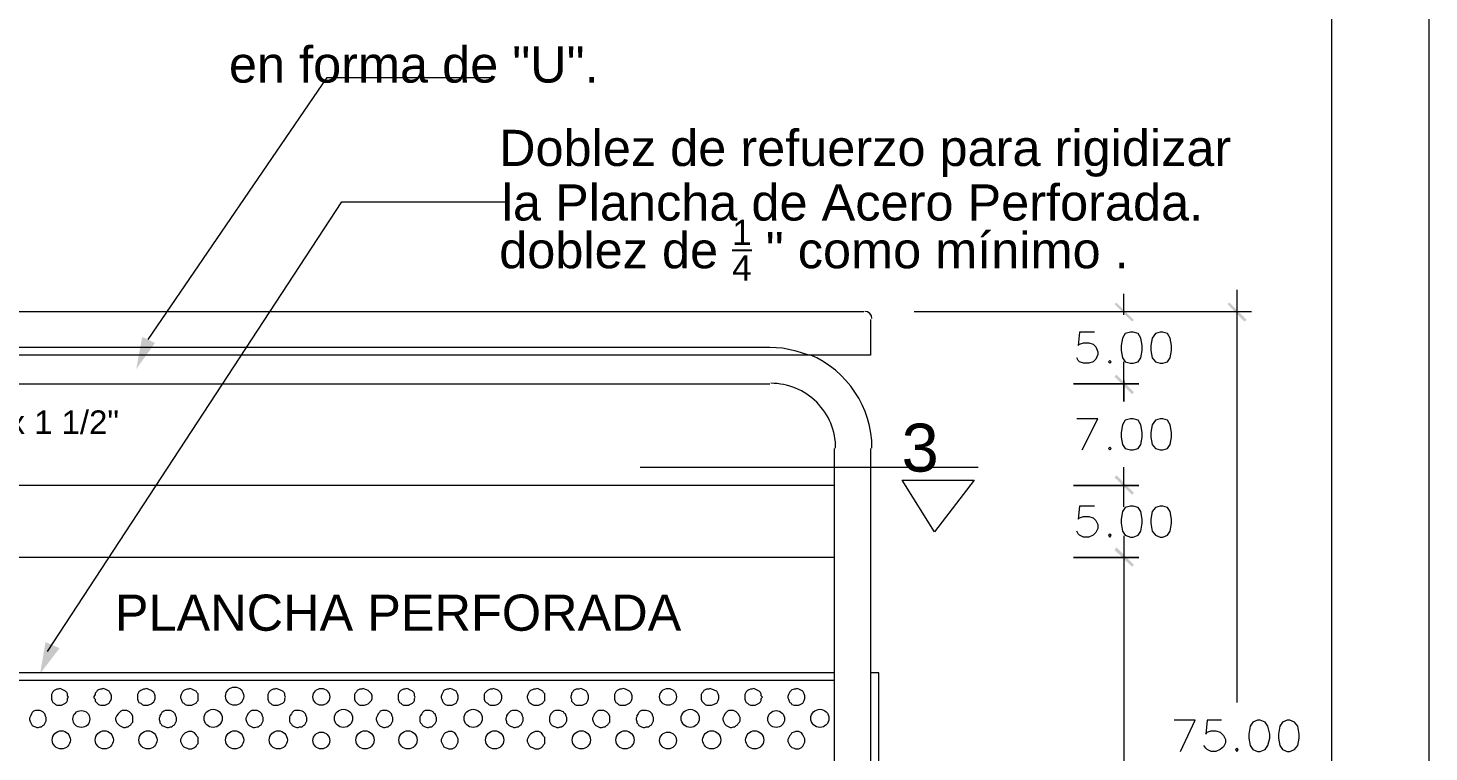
# Model space of a CAD drawing. Header units: inches. Extents: x 0.13 to 4.47, y 0.19 to 3.07.
# Drawn here: x 3.506 to 4.474, y 1.256 to 1.757 of the extents above; entities that cross this region are included whole.
import ezdxf

# ---------------------------------------------------------------- set-up
doc = ezdxf.new("R2010")
doc.units = ezdxf.units.IN
doc.header["$MEASUREMENT"] = 0
for name, color, linetype in [('PDF_PDF5_PDF12_PDF11_0', 7, 'Continuous'), ('PDF_PDF5_PDF12_PDF11_cotas', 7, 'Continuous'), ('PDF_PDF5_PDF12_PDF11_MESA', 7, 'Continuous'), ('PDF_PDF5_PDF12_PDF11_PIEZAS', 7, 'Continuous'), ('PDF_PDF5_PDF12_PDF11_PROYECCION 2', 7, 'Continuous'), ('PDF_Texto', 7, 'Continuous')]:
    doc.layers.add(name, color=color, linetype=linetype)
doc.styles.add('PDF Arial', font='arial.ttf')

msp = doc.modelspace()

# ---------------------------------------------------------------- linework, layer by layer
at = {"layer": 'PDF_PDF5_PDF12_PDF11_0', "lineweight": 5}
for points in [[(3.58919, 1.54134), (3.71272, 1.72246), (3.82604, 1.72246)], [(3.51953, 1.32586), (3.72294, 1.63655), (3.83625, 1.63655)], [(4.2635, 1.55853), (4.2635, 1.56085), (4.2635, 1.57292)], [(4.34152, 1.57571), (4.34152, 1.29057)], [(2.89491, 1.56085), (4.08378, 1.56085)], [(4.11861, 1.56085), (4.35174, 1.56085)], [(4.22867, 1.56085), (4.27372, 1.56085)], [(4.08842, 1.55528), (4.08842, 1.53066), (2.89027, 1.53066), (2.89027, 1.55528)], [(4.0457, 1.53066), (4.03687, 1.53345), (4.02759, 1.53531), (4.01876, 1.53577), (2.95993, 1.53577), (2.95111, 1.53531), (2.94182, 1.53345), (2.93346, 1.53066)], [(4.2635, 1.51302), (4.2635, 1.51069), (4.2635, 1.49862), (4.2635, 1.52602)], [(2.95993, 1.51069), (4.01876, 1.51069)], [(4.27372, 1.51069), (4.22867, 1.51069), (4.27372, 1.51069)], [(4.08842, 1.46611), (4.08842, 0.81177), (4.06335, 0.81177), (4.06335, 1.46611)], [(4.2635, 1.42571), (4.2635, 1.45311)], [(4.2635, 1.43871), (4.2635, 1.44057), (4.2635, 1.45264)], [(4.06335, 1.44057), (2.91581, 1.44057)], [(4.27372, 1.44057), (4.22867, 1.44057), (4.27372, 1.44057)], [(4.2635, 1.40574), (4.2635, 1.18608)], [(4.06335, 1.39088), (3.29476, 1.39088)], [(4.27372, 1.39088), (4.22867, 1.39088), (4.27372, 1.39088)], [(4.2635, 1.39274), (4.2635, 1.39088), (4.2635, 1.3788)]]:
    msp.add_lwpolyline(points, dxfattribs=at)
at = {"layer": 'PDF_PDF5_PDF12_PDF11_0', "lineweight": 13}
for points in [[(4.24307, 1.54645), (4.23285, 1.54645), (4.23192, 1.53716), (4.23285, 1.53809), (4.23564, 1.53902), (4.23935, 1.53902), (4.24214, 1.53809), (4.244, 1.53624), (4.24539, 1.53298), (4.24539, 1.53113), (4.244, 1.52788), (4.24214, 1.52602), (4.23935, 1.52509), (4.23564, 1.52509), (4.23285, 1.52602), (4.23192, 1.52695), (4.23099, 1.5288)], [(4.23471, 1.46518), (4.24539, 1.48654), (4.23099, 1.48654)], [(4.24307, 1.42617), (4.23285, 1.42617), (4.23192, 1.41735), (4.23285, 1.41828), (4.23564, 1.41921), (4.23935, 1.41921), (4.24214, 1.41828), (4.244, 1.41642), (4.24539, 1.41363), (4.24539, 1.41085), (4.244, 1.40806), (4.24214, 1.4062), (4.23935, 1.40481), (4.23564, 1.40481), (4.23285, 1.4062), (4.23192, 1.40713), (4.23099, 1.40899)], [(4.30251, 1.25667), (4.31273, 1.27849), (4.29833, 1.27849)], [(4.33084, 1.27849), (4.32109, 1.27849), (4.32016, 1.26874), (4.32109, 1.27013), (4.32387, 1.27106), (4.32712, 1.27106), (4.32991, 1.27013), (4.33223, 1.26781), (4.33363, 1.26503), (4.33363, 1.2627), (4.33223, 1.25992), (4.32991, 1.25806), (4.32712, 1.25667), (4.32387, 1.25667), (4.32109, 1.25806), (4.32016, 1.25899), (4.31877, 1.26085)]]:
    msp.add_lwpolyline(points, dxfattribs=at)
for points in [[(4.26815, 1.54645), (4.26443, 1.54552), (4.26257, 1.54227), (4.26164, 1.53716), (4.26164, 1.53391), (4.26257, 1.5288), (4.26443, 1.52602), (4.26815, 1.52509), (4.27, 1.52509), (4.27325, 1.52602), (4.27511, 1.5288), (4.27604, 1.53391), (4.27604, 1.53716), (4.27511, 1.54227), (4.27325, 1.54552), (4.27, 1.54645)], [(4.28858, 1.54645), (4.28533, 1.54552), (4.28301, 1.54227), (4.28208, 1.53716), (4.28208, 1.53391), (4.28301, 1.5288), (4.28533, 1.52602), (4.28858, 1.52509), (4.29044, 1.52509), (4.29369, 1.52602), (4.29555, 1.5288), (4.29647, 1.53391), (4.29647, 1.53716), (4.29555, 1.54227), (4.29369, 1.54552), (4.29044, 1.54645)], [(4.25375, 1.52695), (4.25282, 1.52602), (4.25375, 1.52509), (4.25468, 1.52602)], [(4.26815, 1.48654), (4.26443, 1.48562), (4.26257, 1.48236), (4.26164, 1.47726), (4.26164, 1.47401), (4.26257, 1.4689), (4.26443, 1.46611), (4.26815, 1.46518), (4.27, 1.46518), (4.27325, 1.46611), (4.27511, 1.4689), (4.27604, 1.47401), (4.27604, 1.47726), (4.27511, 1.48236), (4.27325, 1.48562), (4.27, 1.48654)], [(4.28858, 1.48654), (4.28533, 1.48562), (4.28301, 1.48236), (4.28208, 1.47726), (4.28208, 1.47401), (4.28301, 1.4689), (4.28533, 1.46611), (4.28858, 1.46518), (4.29044, 1.46518), (4.29369, 1.46611), (4.29555, 1.4689), (4.29647, 1.47401), (4.29647, 1.47726), (4.29555, 1.48236), (4.29369, 1.48562), (4.29044, 1.48654)], [(4.25375, 1.46704), (4.25282, 1.46611), (4.25375, 1.46518), (4.25468, 1.46611)], [(4.26815, 1.42617), (4.26443, 1.42524), (4.26257, 1.42246), (4.26164, 1.41735), (4.26164, 1.41456), (4.26257, 1.40899), (4.26443, 1.4062), (4.26815, 1.40481), (4.27, 1.40481), (4.27325, 1.4062), (4.27511, 1.40899), (4.27604, 1.41456), (4.27604, 1.41735), (4.27511, 1.42246), (4.27325, 1.42524), (4.27, 1.42617)], [(4.28858, 1.42617), (4.28533, 1.42524), (4.28301, 1.42246), (4.28208, 1.41735), (4.28208, 1.41456), (4.28301, 1.40899), (4.28533, 1.4062), (4.28858, 1.40481), (4.29044, 1.40481), (4.29369, 1.4062), (4.29555, 1.40899), (4.29647, 1.41456), (4.29647, 1.41735), (4.29555, 1.42246), (4.29369, 1.42524), (4.29044, 1.42617)], [(4.25375, 1.40713), (4.25282, 1.4062), (4.25375, 1.40481), (4.25468, 1.4062)], [(4.35592, 1.27849), (4.35267, 1.2771), (4.35081, 1.27431), (4.34988, 1.26874), (4.34988, 1.26595), (4.35081, 1.26085), (4.35267, 1.25806), (4.35592, 1.25667), (4.35777, 1.25667), (4.36103, 1.25806), (4.36288, 1.26085), (4.36428, 1.26595), (4.36428, 1.26874), (4.36288, 1.27431), (4.36103, 1.2771), (4.35777, 1.27849)], [(4.37635, 1.27849), (4.3731, 1.2771), (4.37124, 1.27431), (4.37031, 1.26874), (4.37031, 1.26595), (4.37124, 1.26085), (4.3731, 1.25806), (4.37635, 1.25667), (4.37821, 1.25667), (4.38146, 1.25806), (4.38378, 1.26085), (4.38471, 1.26595), (4.38471, 1.26874), (4.38378, 1.27431), (4.38146, 1.2771), (4.37821, 1.27849)], [(4.34152, 1.25899), (4.34059, 1.25806), (4.34152, 1.25667), (4.34245, 1.25806)]]:
    msp.add_lwpolyline(points, close=True, dxfattribs=at)
at = {"layer": 'PDF_PDF5_PDF12_PDF11_0', "lineweight": 5}
msp.add_lwpolyline([(4.11025, 1.44428), (4.15994, 1.44428), (4.13254, 1.40853)], close=True, dxfattribs=at)
for centre, radius, start, end in [((4.08448, 1.55597), 0.00488, 0.00028, 89.99972), ((4.01946, 1.46634), 0.06989, 359.99981, 67.34648), ((4.01946, 1.46634), 0.04481, 359.99987, 90.00013)]:
    msp.add_arc(centre, radius, start, end, dxfattribs=at)
at = {"layer": 'PDF_PDF5_PDF12_PDF11_0', "transparency": 33554559}
for points in [[(4.25839, 1.56689), (4.257, 1.56596), (4.27047, 1.55481)], [(4.257, 1.56596), (4.27047, 1.55481), (4.26907, 1.55388)], [(4.34849, 1.55481), (4.33502, 1.56596), (4.33641, 1.56689)], [(4.34663, 1.55388), (4.34849, 1.55481), (4.33502, 1.56596)], [(3.59384, 1.53902), (3.58083, 1.52091), (3.58501, 1.5432)], [(4.27047, 1.50512), (4.257, 1.5158), (4.25839, 1.51719)], [(4.27047, 1.50512), (4.257, 1.5158), (4.25839, 1.51719)], [(4.26907, 1.50373), (4.27047, 1.50512), (4.257, 1.5158)], [(4.26907, 1.50373), (4.27047, 1.50512), (4.257, 1.5158)], [(4.25839, 1.44753), (4.257, 1.44614), (4.27047, 1.43546)], [(4.25839, 1.44753), (4.257, 1.44614), (4.27047, 1.43546)], [(4.257, 1.44614), (4.27047, 1.43546), (4.26907, 1.43407)], [(4.257, 1.44614), (4.27047, 1.43546), (4.26907, 1.43407)], [(4.27047, 1.38577), (4.257, 1.39599), (4.25839, 1.39784)], [(4.27047, 1.38577), (4.257, 1.39599), (4.25839, 1.39784)], [(4.26907, 1.38438), (4.27047, 1.38577), (4.257, 1.39599)], [(4.26907, 1.38438), (4.27047, 1.38577), (4.257, 1.39599)], [(3.52789, 1.32818), (3.51442, 1.31054), (3.51814, 1.33236)]]:
    msp.add_solid(points, dxfattribs=at)
at = {"layer": 'PDF_PDF5_PDF12_PDF11_cotas', "lineweight": 5}
msp.add_lwpolyline([(0.19814, 3.00281), (4.407, 3.00281), (4.407, 0.2531), (0.19814, 0.2531)], close=True, dxfattribs=at)
at = {"layer": 'PDF_PDF5_PDF12_PDF11_MESA', "lineweight": 5}
msp.add_lwpolyline([(3.92913, 1.45311), (4.16273, 1.45311)], dxfattribs=at)
at = {"layer": 'PDF_PDF5_PDF12_PDF11_PIEZAS', "lineweight": 5}
msp.add_lwpolyline([(4.47434, 3.07015), (4.47434, 0.18576), (0.13081, 0.18576), (0.13081, 3.07015)], close=True, dxfattribs=at)
at = {"layer": 'PDF_PDF5_PDF12_PDF11_PROYECCION 2', "lineweight": 5}
for points in [[(4.06335, 1.311), (3.29476, 1.311)], [(4.08842, 1.00682), (4.094, 1.00682), (4.094, 1.311), (4.08842, 1.311)], [(4.06335, 1.30589), (3.29476, 1.30589)]]:
    msp.add_lwpolyline(points, dxfattribs=at)
for points in [[(3.53393, 1.29428), (3.53346, 1.29521), (3.53346, 1.2966), (3.533, 1.29753), (3.53207, 1.29846), (3.53114, 1.29893), (3.53021, 1.29939), (3.52929, 1.29986), (3.52836, 1.30032), (3.52696, 1.29986), (3.52603, 1.29986), (3.52511, 1.29939), (3.52418, 1.29893), (3.52325, 1.298), (3.52278, 1.29707), (3.52232, 1.29614), (3.52232, 1.29475), (3.52232, 1.29382), (3.52232, 1.29289), (3.52278, 1.2915), (3.52325, 1.29057), (3.52418, 1.2901), (3.52511, 1.28917), (3.52603, 1.28871), (3.52696, 1.28871), (3.52836, 1.28871), (3.52929, 1.28871), (3.53021, 1.28917), (3.53114, 1.28964), (3.53207, 1.2901), (3.533, 1.29103), (3.53346, 1.29196), (3.53346, 1.29335)], [(3.56365, 1.29428), (3.56365, 1.29521), (3.56319, 1.2966), (3.56272, 1.29753), (3.56226, 1.29846), (3.56133, 1.29893), (3.5604, 1.29939), (3.55947, 1.29986), (3.55808, 1.30032), (3.55715, 1.29986), (3.55622, 1.29986), (3.55483, 1.29939), (3.5539, 1.29893), (3.55343, 1.298), (3.55251, 1.29707), (3.55251, 1.29614), (3.55158, 1.29475), (3.55158, 1.29382), (3.55251, 1.29289), (3.55251, 1.2915), (3.55343, 1.29057), (3.5539, 1.2901), (3.55483, 1.28917), (3.55622, 1.28871), (3.55715, 1.28871), (3.55808, 1.28871), (3.55947, 1.28871), (3.5604, 1.28917), (3.56133, 1.28964), (3.56226, 1.2901), (3.56272, 1.29103), (3.56319, 1.29196), (3.56365, 1.29335)], [(3.59384, 1.29428), (3.59384, 1.29521), (3.59337, 1.2966), (3.59291, 1.29753), (3.59198, 1.29846), (3.59151, 1.29893), (3.59012, 1.29939), (3.58919, 1.29986), (3.58826, 1.30032), (3.58687, 1.29986), (3.58594, 1.29986), (3.58501, 1.29939), (3.58408, 1.29893), (3.58269, 1.298), (3.58223, 1.29707), (3.58176, 1.29614), (3.58176, 1.29475), (3.58176, 1.29382), (3.58176, 1.29289), (3.58223, 1.2915), (3.58269, 1.29057), (3.58408, 1.2901), (3.58501, 1.28917), (3.58594, 1.28871), (3.58687, 1.28871), (3.58826, 1.28871), (3.58919, 1.28871), (3.59012, 1.28917), (3.59151, 1.28964), (3.59198, 1.2901), (3.59291, 1.29103), (3.59337, 1.29196), (3.59384, 1.29335)], [(3.62356, 1.29428), (3.62356, 1.29521), (3.62356, 1.2966), (3.62263, 1.29753), (3.62217, 1.29846), (3.62124, 1.29893), (3.62031, 1.29939), (3.61938, 1.29986), (3.61799, 1.30032), (3.61706, 1.29986), (3.61613, 1.29986), (3.61473, 1.29939), (3.61381, 1.29893), (3.61288, 1.298), (3.61241, 1.29707), (3.61195, 1.29614), (3.61148, 1.29475), (3.61148, 1.29382), (3.61195, 1.29289), (3.61241, 1.2915), (3.61288, 1.29057), (3.61381, 1.2901), (3.61473, 1.28917), (3.61613, 1.28871), (3.61706, 1.28871), (3.61799, 1.28871), (3.61938, 1.28871), (3.62031, 1.28917), (3.62124, 1.28964), (3.62217, 1.2901), (3.62263, 1.29103), (3.62356, 1.29196), (3.62356, 1.29335)], [(3.68393, 1.29428), (3.68347, 1.29521), (3.68347, 1.2966), (3.683, 1.29753), (3.68207, 1.29846), (3.68114, 1.29893), (3.68022, 1.29939), (3.67882, 1.29986), (3.67789, 1.30032), (3.6765, 1.29986), (3.67557, 1.29986), (3.67464, 1.29939), (3.67371, 1.29893), (3.67278, 1.298), (3.67232, 1.29707), (3.67186, 1.29614), (3.67186, 1.29475), (3.67186, 1.29382), (3.67186, 1.29289), (3.67232, 1.2915), (3.67278, 1.29057), (3.67371, 1.2901), (3.67464, 1.28917), (3.67557, 1.28871), (3.6765, 1.28871), (3.67789, 1.28871), (3.67882, 1.28871), (3.68022, 1.28917), (3.68114, 1.28964), (3.68207, 1.2901), (3.683, 1.29103), (3.68347, 1.29196), (3.68347, 1.29335)], [(3.74384, 1.29428), (3.74384, 1.29521), (3.74337, 1.2966), (3.74244, 1.29753), (3.74152, 1.29846), (3.74105, 1.29893), (3.74012, 1.29939), (3.73873, 1.29986), (3.7378, 1.30032), (3.73687, 1.29986), (3.73548, 1.29986), (3.73455, 1.29939), (3.73362, 1.29893), (3.73316, 1.298), (3.73223, 1.29707), (3.73176, 1.29614), (3.73176, 1.29475), (3.73176, 1.29382), (3.73176, 1.29289), (3.73223, 1.2915), (3.73316, 1.29057), (3.73362, 1.2901), (3.73455, 1.28917), (3.73548, 1.28871), (3.73687, 1.28871), (3.7378, 1.28871), (3.73873, 1.28871), (3.74012, 1.28917), (3.74105, 1.28964), (3.74152, 1.2901), (3.74244, 1.29103), (3.74337, 1.29196), (3.74384, 1.29335)], [(3.77356, 1.29428), (3.7731, 1.29521), (3.7731, 1.2966), (3.77263, 1.29753), (3.7717, 1.29846), (3.77077, 1.29893), (3.76984, 1.29939), (3.76892, 1.29986), (3.76799, 1.30032), (3.76659, 1.29986), (3.76566, 1.29986), (3.76474, 1.29939), (3.76381, 1.29893), (3.76288, 1.298), (3.76241, 1.29707), (3.76195, 1.29614), (3.76195, 1.29475), (3.76195, 1.29382), (3.76195, 1.29289), (3.76241, 1.2915), (3.76288, 1.29057), (3.76381, 1.2901), (3.76474, 1.28917), (3.76566, 1.28871), (3.76659, 1.28871), (3.76799, 1.28871), (3.76892, 1.28871), (3.76984, 1.28917), (3.77077, 1.28964), (3.7717, 1.2901), (3.77263, 1.29103), (3.7731, 1.29196), (3.7731, 1.29335)], [(3.80328, 1.29428), (3.80328, 1.29521), (3.80282, 1.2966), (3.80235, 1.29753), (3.80189, 1.29846), (3.80096, 1.29893), (3.80003, 1.29939), (3.7991, 1.29986), (3.79771, 1.30032), (3.79678, 1.29986), (3.79585, 1.29986), (3.79446, 1.29939), (3.79353, 1.29893), (3.79306, 1.298), (3.7926, 1.29707), (3.79214, 1.29614), (3.79167, 1.29475), (3.79167, 1.29382), (3.79214, 1.29289), (3.7926, 1.2915), (3.79306, 1.29057), (3.79353, 1.2901), (3.79446, 1.28917), (3.79585, 1.28871), (3.79678, 1.28871), (3.79771, 1.28871), (3.7991, 1.28871), (3.80003, 1.28917), (3.80096, 1.28964), (3.80189, 1.2901), (3.80235, 1.29103), (3.80282, 1.29196), (3.80328, 1.29335)], [(3.83347, 1.29428), (3.83347, 1.29521), (3.833, 1.2966), (3.83254, 1.29753), (3.83161, 1.29846), (3.83115, 1.29893), (3.83022, 1.29939), (3.82882, 1.29986), (3.82789, 1.30032), (3.82697, 1.29986), (3.82557, 1.29986), (3.82464, 1.29939), (3.82371, 1.29893), (3.82279, 1.298), (3.82186, 1.29707), (3.82139, 1.29614), (3.82139, 1.29475), (3.82139, 1.29382), (3.82139, 1.29289), (3.82186, 1.2915), (3.82279, 1.29057), (3.82371, 1.2901), (3.82464, 1.28917), (3.82557, 1.28871), (3.82697, 1.28871), (3.82789, 1.28871), (3.82882, 1.28871), (3.83022, 1.28917), (3.83115, 1.28964), (3.83161, 1.2901), (3.83254, 1.29103), (3.833, 1.29196), (3.83347, 1.29335)], [(3.86319, 1.29428), (3.86319, 1.29521), (3.86319, 1.2966), (3.86226, 1.29753), (3.8618, 1.29846), (3.86087, 1.29893), (3.85994, 1.29939), (3.85901, 1.29986), (3.85808, 1.30032), (3.85669, 1.29986), (3.85576, 1.29986), (3.85483, 1.29939), (3.85344, 1.29893), (3.85251, 1.298), (3.85204, 1.29707), (3.85158, 1.29614), (3.85111, 1.29475), (3.85111, 1.29382), (3.85158, 1.29289), (3.85204, 1.2915), (3.85251, 1.29057), (3.85344, 1.2901), (3.85483, 1.28917), (3.85576, 1.28871), (3.85669, 1.28871), (3.85808, 1.28871), (3.85901, 1.28871), (3.85994, 1.28917), (3.86087, 1.28964), (3.8618, 1.2901), (3.86226, 1.29103), (3.86319, 1.29196), (3.86319, 1.29335)], [(3.89337, 1.29428), (3.89337, 1.29521), (3.89291, 1.2966), (3.89245, 1.29753), (3.89198, 1.29846), (3.89105, 1.29893), (3.89012, 1.29939), (3.8892, 1.29986), (3.8878, 1.30032), (3.88687, 1.29986), (3.88502, 1.29986), (3.88409, 1.29939), (3.88316, 1.29893), (3.88269, 1.298), (3.88176, 1.29707), (3.88176, 1.29614), (3.8813, 1.29475), (3.8813, 1.29382), (3.88176, 1.29289), (3.88176, 1.2915), (3.88269, 1.29057), (3.88316, 1.2901), (3.88409, 1.28917), (3.88502, 1.28871), (3.88687, 1.28871), (3.8878, 1.28871), (3.8892, 1.28871), (3.89012, 1.28917), (3.89105, 1.28964), (3.89198, 1.2901), (3.89245, 1.29103), (3.89291, 1.29196), (3.89337, 1.29335)], [(3.92356, 1.29428), (3.92356, 1.29521), (3.9231, 1.2966), (3.92263, 1.29753), (3.9217, 1.29846), (3.92077, 1.29893), (3.91985, 1.29939), (3.91892, 1.29986), (3.91752, 1.30032), (3.91613, 1.29986), (3.9152, 1.29986), (3.91427, 1.29939), (3.91334, 1.29893), (3.91242, 1.298), (3.91195, 1.29707), (3.91149, 1.29614), (3.91149, 1.29475), (3.91149, 1.29382), (3.91149, 1.29289), (3.91195, 1.2915), (3.91242, 1.29057), (3.91334, 1.2901), (3.91427, 1.28917), (3.9152, 1.28871), (3.91613, 1.28871), (3.91752, 1.28871), (3.91892, 1.28871), (3.91985, 1.28917), (3.92077, 1.28964), (3.9217, 1.2901), (3.92263, 1.29103), (3.9231, 1.29196), (3.92356, 1.29335)], [(3.98347, 1.29428), (3.98347, 1.29521), (3.983, 1.2966), (3.98254, 1.29753), (3.98208, 1.29846), (3.98068, 1.29893), (3.97975, 1.29939), (3.97836, 1.29986), (3.97743, 1.30032), (3.9765, 1.29986), (3.97511, 1.29986), (3.97418, 1.29939), (3.97325, 1.29893), (3.97279, 1.298), (3.97186, 1.29707), (3.97139, 1.29614), (3.97139, 1.29475), (3.97139, 1.29382), (3.97139, 1.29289), (3.97186, 1.2915), (3.97279, 1.29057), (3.97325, 1.2901), (3.97418, 1.28917), (3.97511, 1.28871), (3.9765, 1.28871), (3.97743, 1.28871), (3.97836, 1.28871), (3.97975, 1.28917), (3.98068, 1.28964), (3.98208, 1.2901), (3.98254, 1.29103), (3.983, 1.29196), (3.98347, 1.29335)], [(4.01365, 1.29428), (4.01273, 1.29521), (4.01273, 1.2966), (4.01226, 1.29753), (4.01133, 1.29846), (4.0104, 1.29893), (4.00947, 1.29939), (4.00855, 1.29986), (4.00762, 1.30032), (4.00622, 1.29986), (4.0053, 1.29986), (4.00437, 1.29939), (4.00344, 1.29893), (4.00251, 1.298), (4.00204, 1.29707), (4.00158, 1.29614), (4.00158, 1.29475), (4.00158, 1.29382), (4.00158, 1.29289), (4.00204, 1.2915), (4.00251, 1.29057), (4.00344, 1.2901), (4.00437, 1.28917), (4.0053, 1.28871), (4.00622, 1.28871), (4.00762, 1.28871), (4.00855, 1.28871), (4.00947, 1.28917), (4.0104, 1.28964), (4.01133, 1.2901), (4.01226, 1.29103), (4.01273, 1.29196), (4.01273, 1.29335)], [(4.04291, 1.29428), (4.04291, 1.29521), (4.04245, 1.2966), (4.04198, 1.29753), (4.04152, 1.29846), (4.04059, 1.29893), (4.03966, 1.29939), (4.03873, 1.29986), (4.03734, 1.30032), (4.03641, 1.29986), (4.03548, 1.29986), (4.03409, 1.29939), (4.03362, 1.29893), (4.03269, 1.298), (4.03223, 1.29707), (4.03177, 1.29614), (4.0313, 1.29475), (4.0313, 1.29382), (4.03177, 1.29289), (4.03223, 1.2915), (4.03269, 1.29057), (4.03362, 1.2901), (4.03409, 1.28917), (4.03548, 1.28871), (4.03641, 1.28871), (4.03734, 1.28871), (4.03873, 1.28871), (4.03966, 1.28917), (4.04059, 1.28964), (4.04152, 1.2901), (4.04198, 1.29103), (4.04245, 1.29196), (4.04291, 1.29335)], [(3.5186, 1.27942), (3.5186, 1.28035), (3.51814, 1.28128), (3.51768, 1.28267), (3.51721, 1.28314), (3.51628, 1.28407), (3.51535, 1.28453), (3.51442, 1.28499), (3.51303, 1.28499), (3.5121, 1.28499), (3.51117, 1.28499), (3.50978, 1.28453), (3.50885, 1.2836), (3.50839, 1.28267), (3.50792, 1.28174), (3.50746, 1.28082), (3.50699, 1.27989), (3.50699, 1.27896), (3.50746, 1.27756), (3.50792, 1.27664), (3.50839, 1.27571), (3.50885, 1.27478), (3.50978, 1.27431), (3.51117, 1.27385), (3.5121, 1.27338), (3.51303, 1.27338), (3.51442, 1.27385), (3.51535, 1.27385), (3.51628, 1.27478), (3.51721, 1.27524), (3.51768, 1.27617), (3.51814, 1.2771), (3.5186, 1.27803)], [(3.57851, 1.27942), (3.57851, 1.28035), (3.57851, 1.28128), (3.57758, 1.28267), (3.57712, 1.28314), (3.57619, 1.28407), (3.57526, 1.28453), (3.57433, 1.28499), (3.5734, 1.28499), (3.57201, 1.28499), (3.57108, 1.28499), (3.57015, 1.28453), (3.56922, 1.2836), (3.56829, 1.28267), (3.56737, 1.28174), (3.5669, 1.28082), (3.56644, 1.27989), (3.56644, 1.27896), (3.5669, 1.27756), (3.56737, 1.27664), (3.56829, 1.27571), (3.56922, 1.27478), (3.57015, 1.27431), (3.57108, 1.27385), (3.57201, 1.27338), (3.5734, 1.27338), (3.57433, 1.27385), (3.57526, 1.27385), (3.57619, 1.27478), (3.57712, 1.27524), (3.57758, 1.27617), (3.57851, 1.2771), (3.57851, 1.27803)], [(3.6087, 1.27942), (3.6087, 1.28035), (3.60823, 1.28128), (3.60777, 1.28267), (3.6073, 1.28314), (3.60638, 1.28407), (3.60545, 1.28453), (3.60452, 1.28499), (3.60312, 1.28499), (3.6022, 1.28499), (3.6008, 1.28499), (3.59987, 1.28453), (3.59848, 1.2836), (3.59802, 1.28267), (3.59709, 1.28174), (3.59709, 1.28082), (3.59662, 1.27989), (3.59662, 1.27896), (3.59709, 1.27756), (3.59709, 1.27664), (3.59802, 1.27571), (3.59848, 1.27478), (3.59987, 1.27431), (3.6008, 1.27385), (3.6022, 1.27338), (3.60312, 1.27338), (3.60452, 1.27385), (3.60545, 1.27385), (3.60638, 1.27478), (3.6073, 1.27524), (3.60777, 1.27617), (3.60823, 1.2771), (3.6087, 1.27803)], [(3.66861, 1.27942), (3.66861, 1.28035), (3.66814, 1.28128), (3.66768, 1.28267), (3.66721, 1.28314), (3.66628, 1.28407), (3.66535, 1.28453), (3.66443, 1.28499), (3.66257, 1.28499), (3.66164, 1.28499), (3.66071, 1.28499), (3.65978, 1.28453), (3.65885, 1.2836), (3.65792, 1.28267), (3.65746, 1.28174), (3.657, 1.28082), (3.65653, 1.27989), (3.65653, 1.27896), (3.657, 1.27756), (3.65746, 1.27664), (3.65792, 1.27571), (3.65885, 1.27478), (3.65978, 1.27431), (3.66071, 1.27385), (3.66164, 1.27338), (3.66257, 1.27338), (3.66443, 1.27385), (3.66535, 1.27385), (3.66628, 1.27478), (3.66721, 1.27524), (3.66768, 1.27617), (3.66814, 1.2771), (3.66861, 1.27803)], [(3.69879, 1.27942), (3.69879, 1.28035), (3.69833, 1.28128), (3.69786, 1.28267), (3.6974, 1.28314), (3.69647, 1.28407), (3.69554, 1.28453), (3.69368, 1.28499), (3.69275, 1.28499), (3.69183, 1.28499), (3.69043, 1.28499), (3.6895, 1.28453), (3.68857, 1.2836), (3.68811, 1.28267), (3.68718, 1.28174), (3.68672, 1.28082), (3.68672, 1.27989), (3.68672, 1.27896), (3.68672, 1.27756), (3.68718, 1.27664), (3.68811, 1.27571), (3.68857, 1.27478), (3.6895, 1.27431), (3.69043, 1.27385), (3.69183, 1.27338), (3.69275, 1.27338), (3.69368, 1.27385), (3.69554, 1.27385), (3.69647, 1.27478), (3.6974, 1.27524), (3.69786, 1.27617), (3.69833, 1.2771), (3.69879, 1.27803)], [(3.75823, 1.27942), (3.75823, 1.28035), (3.75777, 1.28128), (3.75731, 1.28267), (3.75684, 1.28314), (3.75591, 1.28407), (3.75498, 1.28453), (3.75405, 1.28499), (3.75266, 1.28499), (3.75173, 1.28499), (3.7508, 1.28499), (3.74941, 1.28453), (3.74895, 1.2836), (3.74802, 1.28267), (3.74755, 1.28174), (3.74709, 1.28082), (3.74662, 1.27989), (3.74662, 1.27896), (3.74709, 1.27756), (3.74755, 1.27664), (3.74802, 1.27571), (3.74895, 1.27478), (3.74941, 1.27431), (3.7508, 1.27385), (3.75173, 1.27338), (3.75266, 1.27338), (3.75405, 1.27385), (3.75498, 1.27385), (3.75591, 1.27478), (3.75684, 1.27524), (3.75731, 1.27617), (3.75777, 1.2771), (3.75823, 1.27803)], [(3.78842, 1.27942), (3.78842, 1.28035), (3.78796, 1.28128), (3.78749, 1.28267), (3.78656, 1.28314), (3.7861, 1.28407), (3.78517, 1.28453), (3.78378, 1.28499), (3.78285, 1.28499), (3.78192, 1.28499), (3.78053, 1.28499), (3.7796, 1.28453), (3.77867, 1.2836), (3.7782, 1.28267), (3.77727, 1.28174), (3.77681, 1.28082), (3.77681, 1.27989), (3.77681, 1.27896), (3.77681, 1.27756), (3.77727, 1.27664), (3.7782, 1.27571), (3.77867, 1.27478), (3.7796, 1.27431), (3.78053, 1.27385), (3.78192, 1.27338), (3.78285, 1.27338), (3.78378, 1.27385), (3.78517, 1.27385), (3.7861, 1.27478), (3.78656, 1.27524), (3.78749, 1.27617), (3.78796, 1.2771), (3.78842, 1.27803)], [(3.84833, 1.27942), (3.84833, 1.28035), (3.84786, 1.28128), (3.8474, 1.28267), (3.84693, 1.28314), (3.84601, 1.28407), (3.84508, 1.28453), (3.84415, 1.28499), (3.84276, 1.28499), (3.84183, 1.28499), (3.8409, 1.28499), (3.8395, 1.28453), (3.83858, 1.2836), (3.83765, 1.28267), (3.83672, 1.28174), (3.83672, 1.28082), (3.83625, 1.27989), (3.83625, 1.27896), (3.83672, 1.27756), (3.83672, 1.27664), (3.83765, 1.27571), (3.83858, 1.27478), (3.8395, 1.27431), (3.8409, 1.27385), (3.84183, 1.27338), (3.84276, 1.27338), (3.84415, 1.27385), (3.84508, 1.27385), (3.84601, 1.27478), (3.84693, 1.27524), (3.8474, 1.27617), (3.84786, 1.2771), (3.84833, 1.27803)], [(3.87851, 1.27942), (3.87851, 1.28035), (3.87805, 1.28128), (3.87759, 1.28267), (3.87666, 1.28314), (3.87619, 1.28407), (3.8748, 1.28453), (3.87387, 1.28499), (3.87294, 1.28499), (3.87155, 1.28499), (3.87062, 1.28499), (3.86923, 1.28453), (3.8683, 1.2836), (3.86737, 1.28267), (3.8669, 1.28174), (3.86644, 1.28082), (3.86644, 1.27989), (3.86644, 1.27896), (3.86644, 1.27756), (3.8669, 1.27664), (3.86737, 1.27571), (3.8683, 1.27478), (3.86923, 1.27431), (3.87062, 1.27385), (3.87155, 1.27338), (3.87294, 1.27338), (3.87387, 1.27385), (3.8748, 1.27385), (3.87619, 1.27478), (3.87666, 1.27524), (3.87759, 1.27617), (3.87805, 1.2771), (3.87851, 1.27803)], [(3.90824, 1.27942), (3.90824, 1.28035), (3.90824, 1.28128), (3.90731, 1.28267), (3.90684, 1.28314), (3.90591, 1.28407), (3.90498, 1.28453), (3.90406, 1.28499), (3.90266, 1.28499), (3.90127, 1.28499), (3.90034, 1.28499), (3.89941, 1.28453), (3.89848, 1.2836), (3.89755, 1.28267), (3.89709, 1.28174), (3.89663, 1.28082), (3.89616, 1.27989), (3.89616, 1.27896), (3.89663, 1.27756), (3.89709, 1.27664), (3.89755, 1.27571), (3.89848, 1.27478), (3.89941, 1.27431), (3.90034, 1.27385), (3.90127, 1.27338), (3.90266, 1.27338), (3.90406, 1.27385), (3.90498, 1.27385), (3.90591, 1.27478), (3.90684, 1.27524), (3.90731, 1.27617), (3.90824, 1.2771), (3.90824, 1.27803)], [(3.93842, 1.27942), (3.93842, 1.28035), (3.93796, 1.28128), (3.93749, 1.28267), (3.93703, 1.28314), (3.9361, 1.28407), (3.93517, 1.28453), (3.93331, 1.28499), (3.93238, 1.28499), (3.93146, 1.28499), (3.93006, 1.28499), (3.92913, 1.28453), (3.9282, 1.2836), (3.92774, 1.28267), (3.92681, 1.28174), (3.92681, 1.28082), (3.92635, 1.27989), (3.92635, 1.27896), (3.92681, 1.27756), (3.92681, 1.27664), (3.92774, 1.27571), (3.9282, 1.27478), (3.92913, 1.27431), (3.93006, 1.27385), (3.93146, 1.27338), (3.93238, 1.27338), (3.93331, 1.27385), (3.93517, 1.27385), (3.9361, 1.27478), (3.93703, 1.27524), (3.93749, 1.27617), (3.93796, 1.2771), (3.93842, 1.27803)], [(3.99833, 1.27942), (3.99833, 1.28035), (3.99786, 1.28128), (3.99694, 1.28267), (3.99647, 1.28314), (3.99554, 1.28407), (3.99461, 1.28453), (3.99369, 1.28499), (3.99229, 1.28499), (3.99136, 1.28499), (3.99043, 1.28499), (3.98951, 1.28453), (3.98858, 1.2836), (3.98765, 1.28267), (3.98718, 1.28174), (3.98672, 1.28082), (3.98625, 1.27989), (3.98625, 1.27896), (3.98672, 1.27756), (3.98718, 1.27664), (3.98765, 1.27571), (3.98858, 1.27478), (3.98951, 1.27431), (3.99043, 1.27385), (3.99136, 1.27338), (3.99229, 1.27338), (3.99369, 1.27385), (3.99461, 1.27385), (3.99554, 1.27478), (3.99647, 1.27524), (3.99694, 1.27617), (3.99786, 1.2771), (3.99833, 1.27803)], [(3.62356, 1.2641), (3.62356, 1.26549), (3.62356, 1.26642), (3.62263, 1.26735), (3.62217, 1.26828), (3.62124, 1.26967), (3.62031, 1.27013), (3.61938, 1.2706), (3.61799, 1.2706), (3.61706, 1.2706), (3.61613, 1.27013), (3.61473, 1.26967), (3.61381, 1.26874), (3.61288, 1.26781), (3.61241, 1.26688), (3.61195, 1.26595), (3.61148, 1.26503), (3.61148, 1.26363), (3.61195, 1.2627), (3.61241, 1.26177), (3.61288, 1.26085), (3.61381, 1.25992), (3.61473, 1.25945), (3.61613, 1.25899), (3.61706, 1.25852), (3.61799, 1.25852), (3.61938, 1.25852), (3.62031, 1.25899), (3.62124, 1.25945), (3.62217, 1.26038), (3.62263, 1.26131), (3.62356, 1.26224), (3.62356, 1.26317)], [(3.80328, 1.2641), (3.80328, 1.26549), (3.80282, 1.26642), (3.80235, 1.26735), (3.80189, 1.26828), (3.80096, 1.26967), (3.80003, 1.27013), (3.7991, 1.2706), (3.79771, 1.2706), (3.79678, 1.2706), (3.79585, 1.27013), (3.79446, 1.26967), (3.79353, 1.26874), (3.79306, 1.26781), (3.7926, 1.26688), (3.79214, 1.26595), (3.79167, 1.26503), (3.79167, 1.26363), (3.79214, 1.2627), (3.7926, 1.26177), (3.79306, 1.26085), (3.79353, 1.25992), (3.79446, 1.25945), (3.79585, 1.25899), (3.79678, 1.25852), (3.79771, 1.25852), (3.7991, 1.25852), (3.80003, 1.25899), (3.80096, 1.25945), (3.80189, 1.26038), (3.80235, 1.26131), (3.80282, 1.26224), (3.80328, 1.26317)], [(3.86319, 1.2641), (3.86319, 1.26549), (3.86319, 1.26642), (3.86226, 1.26735), (3.8618, 1.26828), (3.86087, 1.26967), (3.85994, 1.27013), (3.85901, 1.2706), (3.85808, 1.2706), (3.85669, 1.2706), (3.85576, 1.27013), (3.85483, 1.26967), (3.85344, 1.26874), (3.85251, 1.26781), (3.85204, 1.26688), (3.85158, 1.26595), (3.85111, 1.26503), (3.85111, 1.26363), (3.85158, 1.2627), (3.85204, 1.26177), (3.85251, 1.26085), (3.85344, 1.25992), (3.85483, 1.25945), (3.85576, 1.25899), (3.85669, 1.25852), (3.85808, 1.25852), (3.85901, 1.25852), (3.85994, 1.25899), (3.86087, 1.25945), (3.8618, 1.26038), (3.86226, 1.26131), (3.86319, 1.26224), (3.86319, 1.26317)], [(4.04291, 1.2641), (4.04291, 1.26549), (4.04245, 1.26642), (4.04198, 1.26735), (4.04152, 1.26828), (4.04059, 1.26967), (4.03966, 1.27013), (4.03873, 1.2706), (4.03734, 1.2706), (4.03641, 1.2706), (4.03548, 1.27013), (4.03409, 1.26967), (4.03362, 1.26874), (4.03269, 1.26781), (4.03223, 1.26688), (4.03177, 1.26595), (4.0313, 1.26503), (4.0313, 1.26363), (4.03177, 1.2627), (4.03223, 1.26177), (4.03269, 1.26085), (4.03362, 1.25992), (4.03409, 1.25945), (4.03548, 1.25899), (4.03641, 1.25852), (4.03734, 1.25852), (4.03873, 1.25852), (4.03966, 1.25899), (4.04059, 1.25945), (4.04152, 1.26038), (4.04198, 1.26131), (4.04245, 1.26224), (4.04291, 1.26317)]]:
    msp.add_lwpolyline(points, close=True, dxfattribs=at)
for centre, radius in [((3.64887, 1.29498), 0.00627), ((3.70878, 1.29451), 0.00581), ((3.70878, 1.29451), 0.00581), ((3.94841, 1.29451), 0.00581), ((3.94841, 1.29451), 0.00581), ((3.54293, 1.27921), 0.00586), ((3.63401, 1.27965), 0.00627), ((3.7241, 1.27965), 0.00627), ((3.81373, 1.27965), 0.00627), ((3.96373, 1.27965), 0.00627), ((3.96373, 1.27965), 0.00627), ((4.02317, 1.27919), 0.00581), ((4.05336, 1.27965), 0.00627), ((3.52905, 1.26479), 0.00627), ((3.55877, 1.26479), 0.00627), ((3.58896, 1.26479), 0.00627), ((3.64887, 1.26479), 0.00627), ((3.67905, 1.26479), 0.00627), ((3.70878, 1.26433), 0.00581), ((3.70878, 1.26433), 0.00581), ((3.73896, 1.26479), 0.00627), ((3.76868, 1.26479), 0.00627), ((3.82859, 1.26479), 0.00627), ((3.8885, 1.26479), 0.00627), ((3.91868, 1.26479), 0.00627), ((3.94841, 1.26433), 0.00581), ((3.94841, 1.26433), 0.00581), ((3.97859, 1.26479), 0.00627), ((4.00831, 1.26479), 0.00627)]:
    msp.add_circle(centre, radius, dxfattribs=at)

# ---------------------------------------------------------------- texts
at = {"layer": 'PDF_Texto', "attachment_point": 7, "style": 'PDF Arial'}
for s, insert, char_height in [('en forma de "U".', (3.64492, 1.71855), 0.0249739), ('Doblez de refuerzo para rigidizar', (3.83161, 1.65377), 0.0249739), ('la Plancha de Acero Perforada.', (3.83347, 1.62325), 0.0249739), ('\\A1;doblez de {\\H0.7x;\\S1/4;} " como mínimo .', (3.83173, 1.58214), 0.0249739), ('Autorroscante Pan 10 x 1 1/2"', (3.26643, 1.4759), 0.0162756), ('3', (4.10979, 1.44966), 0.03316), ('PLANCHA PERFORADA', (3.56604, 1.33983), 0.0249739)]:
    msp.add_mtext(s, dxfattribs=dict(at, insert=insert, char_height=char_height))

doc.saveas('drawing.dxf')
